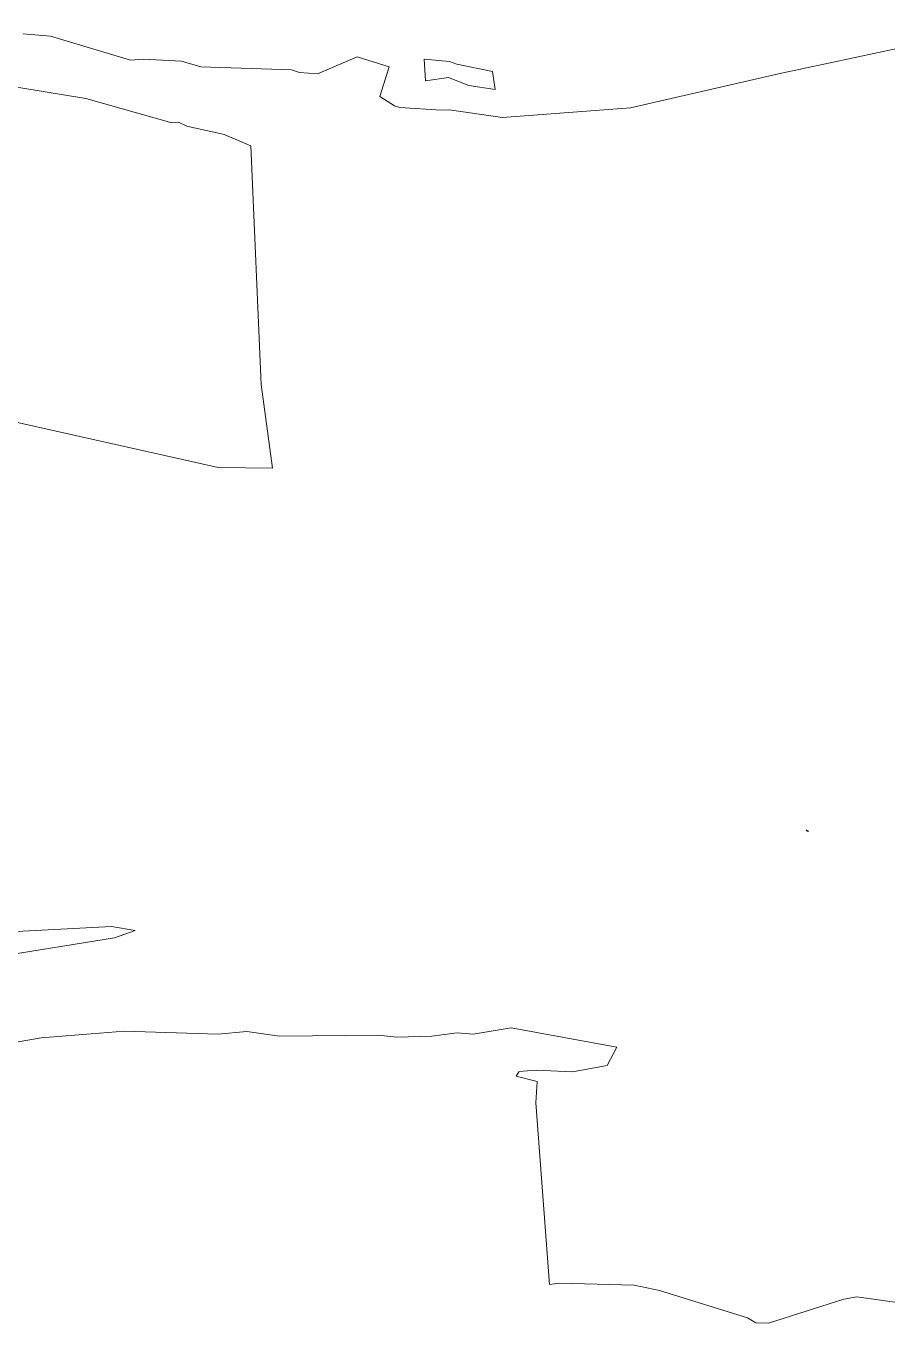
# Model space of a CAD drawing. Header units: metres. Extents: x 809241 to 811075, y 9156873 to 9158251.
# Drawn here: x 810198.7 to 810242.5, y 9157035.7 to 9157101.7 of the extents above; entities that cross this region are included whole.
import ezdxf

# ---------------------------------------------------------------- set-up
doc = ezdxf.new("R2010")
doc.units = ezdxf.units.M
doc.layers.add('C-TOPO-MAJR', color=9, linetype='Continuous')

msp = doc.modelspace()

# ---------------------------------------------------------------- linework, layer by layer
at = {"layer": 'C-TOPO-MAJR', "color": 9, "linetype": 'Continuous', "lineweight": 5}
for points, elevation in [([(810198.541, 9157101.332), (810199.93, 9157101.216), (810204.01, 9157099.993), (810204.672, 9157100.04), (810206.597, 9157099.946), (810207.58, 9157099.65), (810212.202, 9157099.509), (810212.6, 9157099.359), (810213.523, 9157099.296), (810215.542, 9157100.171), (810217.181, 9157099.654), (810216.697, 9157098.152), (810217.443, 9157097.663), (810217.723, 9157097.58), (810219.834, 9157097.451), (810220.223, 9157097.462), (810222.942, 9157097.078), (810229.455, 9157097.57), (810236.986, 9157099.302), (810248.455, 9157101.737)], 2600), ([(810190.916, 9157083.187), (810199.229, 9157081.327), (810208.472, 9157079.245), (810211.233, 9157079.219), (810210.651, 9157083.481), (810210.137, 9157095.632), (810208.769, 9157096.207), (810206.877, 9157096.632), (810206.444, 9157096.839), (810206.117, 9157096.801), (810201.734, 9157098.042), (810197.394, 9157098.754)], 2600), ([(810197.291, 9157054.35), (810203.193, 9157055.307), (810204.247, 9157055.667), (810203.037, 9157055.877), (810198.195, 9157055.631)], 2610), ([(810243.39, 9157036.671), (810240.981, 9157037.01), (810240.321, 9157036.9), (810236.48, 9157035.683), (810235.837, 9157035.694), (810235.412, 9157035.943), (810230.937, 9157037.347), (810229.651, 9157037.612), (810225.858, 9157037.72), (810225.717, 9157037.693), (810225.332, 9157037.649), (810224.635, 9157046.894), (810224.714, 9157047.983), (810223.631, 9157048.254), (810223.78, 9157048.469), (810223.995, 9157048.515), (810224.662, 9157048.568), (810226.514, 9157048.475), (810228.273, 9157048.796), (810228.767, 9157049.731), (810223.382, 9157050.71), (810221.458, 9157050.396), (810220.637, 9157050.469), (810219.34, 9157050.286), (810217.561, 9157050.247), (810216.613, 9157050.346), (810211.591, 9157050.293), (810209.935, 9157050.536), (810208.444, 9157050.389), (810203.698, 9157050.544), (810199.458, 9157050.209), (810197.301, 9157049.842)], 2610)]:
    msp.add_lwpolyline(points, dxfattribs=dict(at, elevation=elevation))
for points, elevation in [([(810220.617, 9157099.789), (810220.247, 9157099.93), (810218.96, 9157100.047), (810219.024, 9157098.944), (810220.197, 9157099.106), (810221.234, 9157098.703), (810222.563, 9157098.5), (810222.44, 9157099.411), (810220.617, 9157099.789)], 2600), ([(810238.412, 9157060.772), (810238.461, 9157060.724), (810238.531, 9157060.732), (810238.41, 9157060.791), (810238.409, 9157060.778), (810238.412, 9157060.772)], 2610)]:
    msp.add_lwpolyline(points, close=True, dxfattribs=dict(at, elevation=elevation))

doc.saveas('drawing.dxf')
